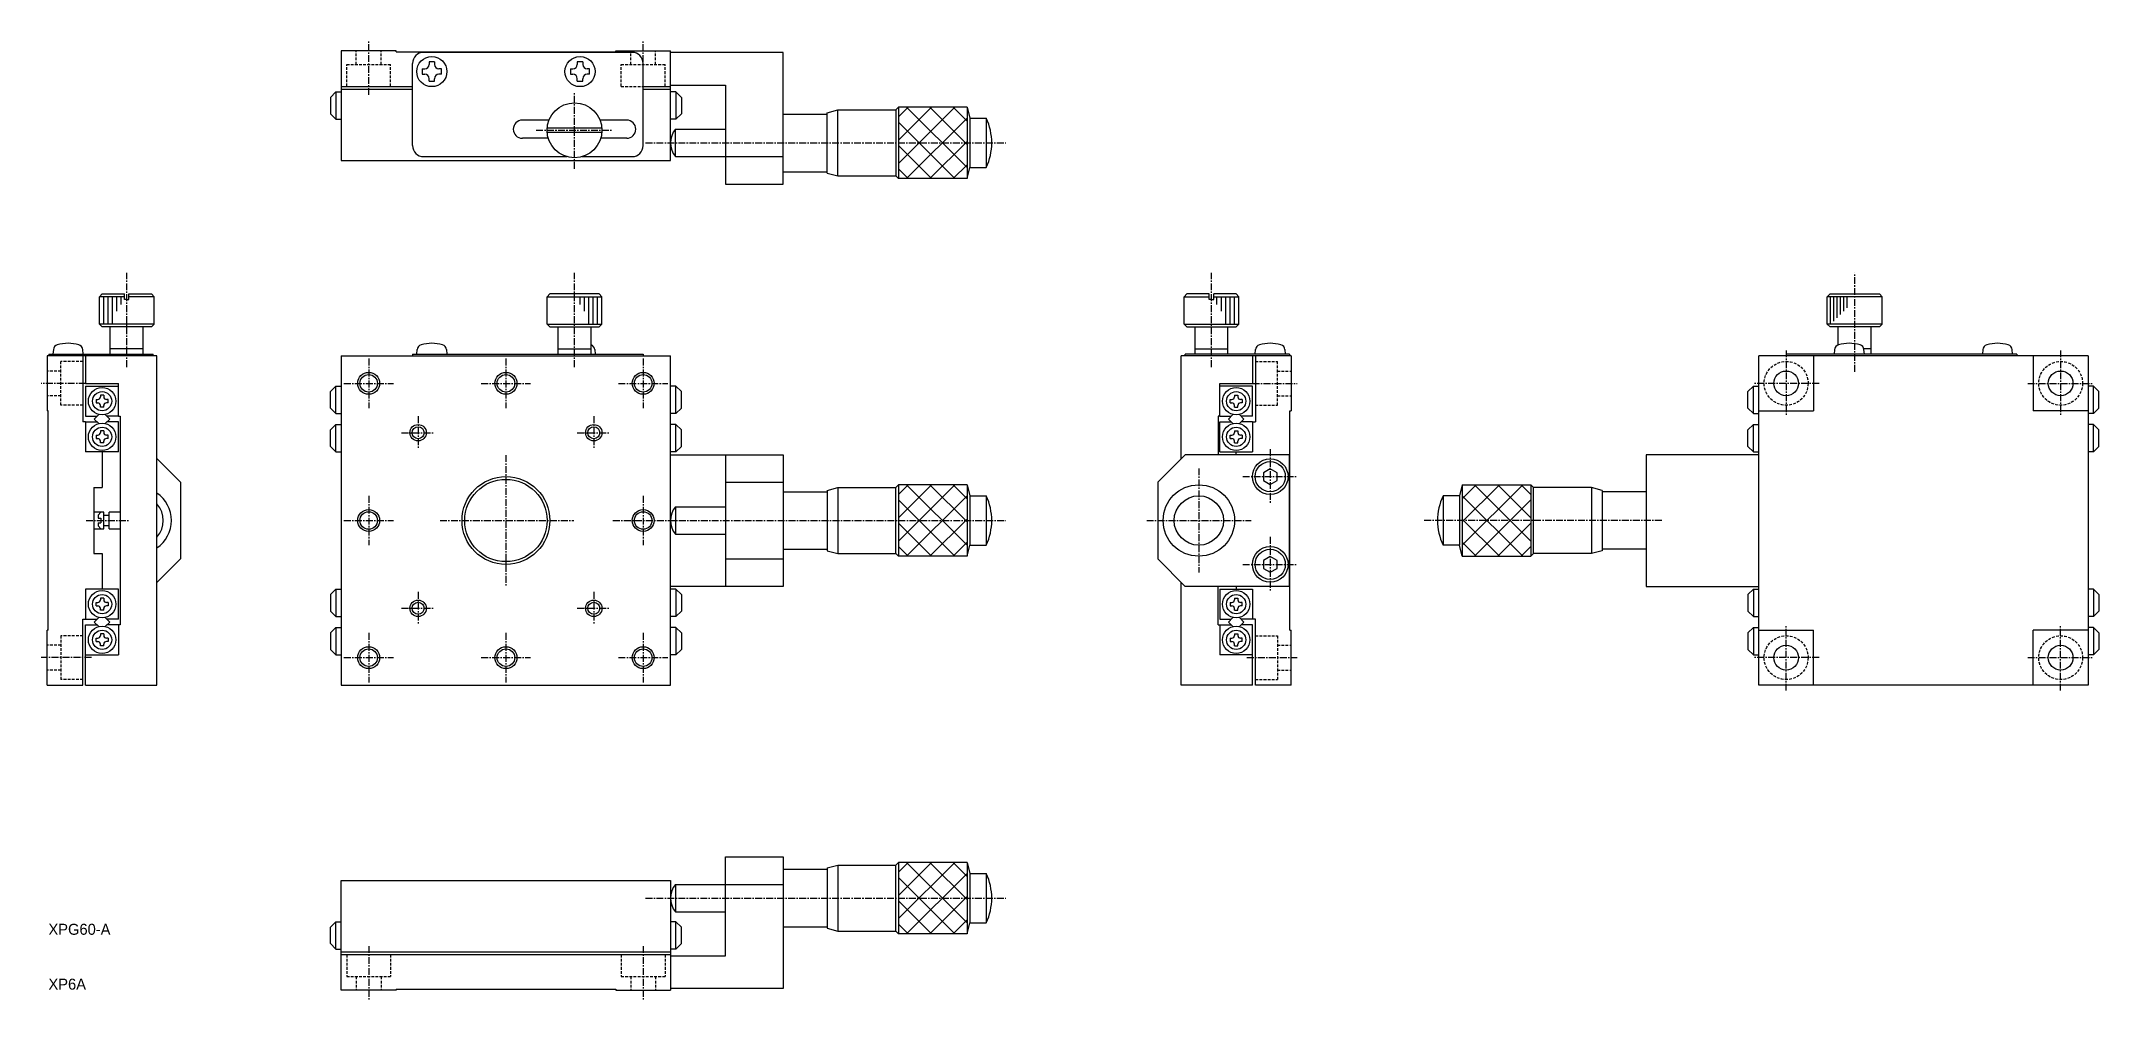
# Model space of a CAD drawing. Extents: x 51 to 426, y 70 to 244.
import ezdxf

# ---------------------------------------------------------------- set-up
doc = ezdxf.new("R2010")
doc.units = 0
doc.linetypes.add('CENTER', pattern=[2, 1.25, -0.25, 0.25, -0.25])
doc.linetypes.add('DASHED', pattern=[0.75, 0.5, -0.25])
doc.layers.get('0').update_dxf_attribs({"linetype": 'CONTINUOUS'})
doc.layers.add('CENTER', color=1, linetype='CENTER')

msp = doc.modelspace()

# ---------------------------------------------------------------- linework, layer by layer
at = {"color": 7, "linetype": 'CONTINUOUS'}
for p, q in [((115.9, 242.57), (105.9, 242.57)), ((105.9, 242.57), (105.9, 222.57)), ((115.9, 242.37), (115.9, 242.57)), ((115.9, 242.37), (155.9, 242.37)), ((118.9, 225.27), (118.9, 240.27)), ((158.9, 242.27), (120.9, 242.27)), ((122.9, 240.52), (121.9, 240.52)), ((121.9, 240.52), (121.9, 240.07)), ((122.9, 240.52), (122.9, 240.07)), ((149.9, 240.52), (148.9, 240.52)), ((148.9, 240.52), (148.9, 240.07)), ((149.9, 240.52), (149.9, 240.07)), ((155.9, 242.57), (165.9, 242.57)), ((155.9, 242.37), (155.9, 242.57)), ((160.9, 225.27), (160.9, 240.27)), ((165.9, 222.57), (165.9, 242.57)), ((186.4, 242.27), (165.9, 242.27)), ((186.4, 218.27), (186.4, 242.27)), ((120.65, 239.27), (121.1, 239.27)), ((120.65, 239.27), (120.65, 238.27)), ((120.65, 238.27), (121.1, 238.27)), ((121.9, 237.02), (121.9, 237.47)), ((121.9, 237.02), (122.9, 237.02)), ((122.9, 237.02), (122.9, 237.47)), ((124.15, 239.27), (123.7, 239.27)), ((124.15, 238.27), (123.7, 238.27)), ((124.15, 238.27), (124.15, 239.27)), ((147.65, 239.27), (148.1, 239.27)), ((147.65, 239.27), (147.65, 238.27)), ((147.65, 238.27), (148.1, 238.27)), ((148.9, 237.02), (148.9, 237.47)), ((148.9, 237.02), (149.9, 237.02)), ((149.9, 237.02), (149.9, 237.47)), ((151.15, 239.27), (150.7, 239.27)), ((151.15, 238.27), (150.7, 238.27)), ((151.15, 238.27), (151.15, 239.27)), ((165.9, 236.27), (175.9, 236.27)), ((175.9, 236.27), (175.9, 218.27)), ((103.94, 234.07), (104.94, 235.07)), ((103.94, 234.07), (103.94, 231.07)), ((104.94, 235.07), (104.94, 230.07)), ((104.94, 235.07), (105.9, 235.07)), ((105.9, 236.07), (118.9, 236.07)), ((105.9, 235.57), (118.9, 235.57)), ((160.9, 236.07), (165.9, 236.07)), ((160.9, 235.57), (165.9, 235.57)), ((166.86, 235.07), (165.9, 235.07)), ((167.86, 234.07), (166.86, 235.07)), ((166.86, 235.07), (166.86, 230.07)), ((167.86, 234.07), (167.86, 231.07)), ((103.94, 231.07), (104.94, 230.07)), ((104.94, 230.07), (105.9, 230.07)), ((143.76, 229.92), (138.9, 229.92)), ((157.9, 229.92), (153.05, 229.92)), ((166.86, 230.07), (165.9, 230.07)), ((167.86, 231.07), (166.86, 230.07)), ((186.4, 231.02), (194.4, 231.02)), ((194.4, 231.27), (196.33, 231.79)), ((194.4, 220.27), (194.4, 231.27)), ((196.33, 231.79), (206.9, 231.79)), ((196.33, 219.76), (196.33, 231.76)), ((207.4, 232.29), (206.9, 231.79)), ((206.9, 231.79), (206.9, 219.76)), ((207.4, 232.29), (207.4, 219.26)), ((219.9, 232.29), (207.4, 232.29)), ((219.9, 232.29), (219.9, 219.26)), ((219.9, 232.29), (220.4, 230.27)), ((220.4, 230.27), (223.4, 230.27)), ((220.4, 230.27), (220.4, 221.27)), ((223.4, 230.27), (223.4, 221.27)), ((143.62, 226.62), (138.9, 226.62)), ((153.39, 228.47), (143.42, 228.47)), ((153.39, 227.67), (143.42, 227.67)), ((157.9, 226.62), (153.19, 226.62)), ((166.78, 223.27), (166.78, 228.27)), ((166.78, 228.27), (175.9, 228.27)), ((105.9, 222.57), (165.9, 222.57)), ((120.9, 223.27), (147, 223.27)), ((149.8, 223.27), (158.9, 223.27)), ((166.78, 223.27), (186.4, 223.27)), ((219.9, 219.26), (220.4, 221.27)), ((220.4, 221.27), (223.4, 221.27)), ((175.9, 218.27), (186.4, 218.27)), ((186.4, 220.52), (194.4, 220.52)), ((194.4, 220.27), (196.33, 219.76)), ((196.33, 219.76), (206.9, 219.76)), ((207.4, 219.26), (206.9, 219.76)), ((219.9, 219.26), (207.4, 219.26)), ((61.84, 197.74), (62.34, 198.24)), ((66.44, 197.74), (61.84, 197.74)), ((61.84, 192.74), (61.84, 197.74)), ((62.34, 198.24), (66.44, 198.24)), ((66.44, 197.24), (66.44, 198.24)), ((66.84, 197.24), (66.44, 197.24)), ((66.84, 197.24), (67.24, 197.24)), ((67.24, 198.24), (71.34, 198.24)), ((67.24, 197.24), (67.24, 198.24)), ((71.84, 197.74), (67.24, 197.74)), ((71.34, 198.24), (71.84, 197.74)), ((71.84, 192.74), (71.84, 197.74)), ((143.9, 198.24), (143.4, 197.74)), ((143.4, 197.74), (153.4, 197.74)), ((143.4, 192.74), (143.4, 197.74)), ((152.9, 198.24), (143.9, 198.24)), ((153.4, 197.74), (152.9, 198.24)), ((153.4, 192.74), (153.4, 197.74)), ((259.92, 198.24), (259.42, 197.74)), ((259.42, 197.74), (264.02, 197.74)), ((259.42, 192.74), (259.42, 197.74)), ((264.02, 198.24), (259.92, 198.24)), ((264.02, 197.24), (264.02, 198.24)), ((264.42, 197.24), (264.02, 197.24)), ((264.42, 197.24), (264.82, 197.24)), ((268.92, 198.24), (264.82, 198.24)), ((264.82, 197.24), (264.82, 198.24)), ((264.82, 197.74), (269.42, 197.74)), ((269.42, 197.74), (268.92, 198.24)), ((269.42, 192.74), (269.42, 197.74)), ((376.6, 197.74), (377.1, 198.24)), ((386.6, 197.74), (376.6, 197.74)), ((376.6, 192.74), (376.6, 197.74)), ((377.1, 198.24), (386.1, 198.24)), ((386.1, 198.24), (386.6, 197.74)), ((386.6, 192.74), (386.6, 197.74)), ((71.84, 192.74), (61.84, 192.74)), ((62.34, 192.24), (61.84, 192.74)), ((71.34, 192.24), (62.34, 192.24)), ((63.84, 187.24), (63.84, 192.24)), ((69.84, 187.24), (69.84, 192.24)), ((71.84, 192.74), (71.34, 192.24)), ((143.4, 192.74), (153.4, 192.74)), ((143.4, 192.74), (143.9, 192.24)), ((143.9, 192.24), (152.9, 192.24)), ((145.4, 187.24), (145.4, 192.24)), ((151.4, 187.24), (151.4, 192.24)), ((152.9, 192.24), (153.4, 192.74)), ((259.42, 192.74), (269.42, 192.74)), ((259.42, 192.74), (259.92, 192.24)), ((259.92, 192.24), (268.92, 192.24)), ((261.42, 187.24), (261.42, 192.24)), ((267.42, 187.24), (267.42, 192.24)), ((268.92, 192.24), (269.42, 192.74)), ((386.6, 192.74), (376.6, 192.74)), ((377.1, 192.24), (376.6, 192.74)), ((386.1, 192.24), (377.1, 192.24)), ((378.6, 188.95), (378.6, 192.24)), ((384.6, 187.24), (384.6, 192.24)), ((386.6, 192.74), (386.1, 192.24)), ((53.46, 188.09), (53.39, 187.24)), ((58.89, 187.24), (58.81, 188.09)), ((69.84, 188.24), (63.84, 188.24)), ((119.65, 187.24), (119.73, 188.09)), ((125.08, 188.09), (125.15, 187.24)), ((145.4, 188.24), (151.4, 188.24)), ((152.08, 188.09), (152.15, 187.24)), ((261.42, 188.24), (267.42, 188.24)), ((272.37, 187.24), (272.45, 188.09)), ((277.8, 188.09), (277.87, 187.24)), ((377.92, 188.09), (377.85, 187.24)), ((384.6, 188.24), (383.26, 188.24)), ((383.35, 187.24), (383.27, 188.09)), ((404.92, 188.09), (404.85, 187.24)), ((410.35, 187.24), (410.27, 188.09)), ((72.34, 186.94), (52.34, 186.94)), ((52.34, 186.94), (52.34, 176.94)), ((52.64, 187.24), (52.64, 186.94)), ((52.64, 187.24), (71.64, 187.24)), ((58.84, 186.94), (58.84, 174.94)), ((59.34, 186.94), (59.34, 181.94)), ((71.64, 186.94), (71.64, 187.24)), ((72.34, 126.94), (72.34, 186.94)), ((105.9, 186.94), (165.9, 186.94)), ((105.9, 186.94), (105.9, 126.94)), ((118.9, 187.24), (118.9, 186.94)), ((118.9, 187.24), (160.9, 187.24)), ((160.9, 187.24), (160.9, 186.94)), ((165.9, 126.94), (165.9, 186.94)), ((278.92, 186.94), (258.92, 186.94)), ((258.92, 168.24), (258.92, 186.94)), ((278.62, 187.24), (259.62, 187.24)), ((259.62, 186.94), (259.62, 187.24)), ((271.92, 186.94), (271.92, 181.94)), ((272.42, 186.94), (272.42, 174.94)), ((278.62, 187.24), (278.62, 186.94)), ((278.92, 186.94), (278.92, 176.94)), ((424.1, 186.94), (364.1, 186.94)), ((364.1, 126.94), (364.1, 186.94)), ((369.1, 187.24), (369.1, 186.94)), ((411.1, 187.24), (369.1, 187.24)), ((374.1, 186.94), (374.1, 176.94)), ((411.1, 187.24), (411.1, 186.94)), ((414.1, 186.94), (414.1, 176.94)), ((424.1, 186.94), (424.1, 126.94)), ((59.34, 181.94), (65.34, 181.94)), ((59.34, 181.44), (59.34, 175.94)), ((59.34, 181.44), (65.34, 181.44)), ((65.34, 175.94), (65.34, 181.94)), ((103.94, 180.44), (104.94, 181.44)), ((103.94, 177.44), (103.94, 180.44)), ((104.94, 176.44), (104.94, 181.44)), ((104.94, 181.44), (105.9, 181.44)), ((166.86, 181.44), (165.9, 181.44)), ((167.86, 180.44), (166.86, 181.44)), ((166.86, 176.44), (166.86, 181.44)), ((167.86, 177.44), (167.86, 180.44)), ((265.92, 181.94), (271.92, 181.94)), ((265.92, 175.94), (265.92, 181.94)), ((271.92, 181.44), (265.92, 181.44)), ((271.92, 175.94), (271.92, 181.44)), ((362.14, 180.44), (363.14, 181.44)), ((362.14, 177.44), (362.14, 180.44)), ((363.14, 176.44), (363.14, 181.44)), ((363.14, 181.44), (364.1, 181.44)), ((425.06, 181.44), (424.1, 181.44)), ((426.06, 180.44), (425.06, 181.44)), ((425.06, 176.44), (425.06, 181.44)), ((426.06, 177.44), (426.06, 180.44)), ((52.54, 176.94), (52.34, 176.94)), ((52.54, 136.94), (52.54, 176.94)), ((61.74, 176.26), (60.92, 175.44)), ((61.24, 178.99), (61.24, 178.39)), ((61.24, 178.99), (61.54, 178.99)), ((61.24, 178.39), (61.54, 178.39)), ((62.64, 179.79), (62.04, 179.79)), ((62.04, 179.79), (62.04, 179.49)), ((62.04, 177.59), (62.04, 177.89)), ((62.64, 177.59), (62.04, 177.59)), ((62.64, 179.79), (62.64, 179.49)), ((62.64, 177.59), (62.64, 177.89)), ((62.93, 176.26), (63.75, 175.44)), ((63.44, 178.99), (63.14, 178.99)), ((63.44, 178.39), (63.14, 178.39)), ((63.44, 178.39), (63.44, 178.99)), ((103.94, 177.44), (104.94, 176.44)), ((104.94, 176.44), (105.9, 176.44)), ((166.86, 176.44), (165.9, 176.44)), ((167.86, 177.44), (166.86, 176.44)), ((268.33, 176.26), (267.51, 175.44)), ((267.82, 178.39), (267.82, 178.99)), ((267.82, 178.99), (268.12, 178.99)), ((267.82, 178.39), (268.12, 178.39)), ((268.62, 179.79), (269.22, 179.79)), ((268.62, 179.79), (268.62, 179.49)), ((268.62, 177.59), (268.62, 177.89)), ((268.62, 177.59), (269.22, 177.59)), ((269.22, 179.79), (269.22, 179.49)), ((269.22, 177.59), (269.22, 177.89)), ((269.52, 176.26), (270.34, 175.44)), ((270.02, 178.99), (269.72, 178.99)), ((270.02, 178.39), (269.72, 178.39)), ((270.02, 178.99), (270.02, 178.39)), ((278.72, 136.94), (278.72, 176.94)), ((278.72, 176.94), (278.92, 176.94)), ((362.14, 177.44), (363.14, 176.44)), ((363.14, 176.44), (364.1, 176.44)), ((364.1, 176.94), (374.1, 176.94)), ((424.1, 176.94), (414.1, 176.94)), ((425.06, 176.44), (424.1, 176.44)), ((426.06, 177.44), (425.06, 176.44)), ((59.34, 174.94), (58.84, 174.94)), ((59.34, 175.94), (61.42, 175.94)), ((59.34, 174.94), (61.42, 174.94)), ((59.34, 174.94), (59.34, 169.44)), ((60.92, 175.44), (61.74, 174.62)), ((61.24, 172.49), (61.24, 171.89)), ((61.24, 172.49), (61.54, 172.49)), ((62.64, 173.29), (62.04, 173.29)), ((62.04, 173.29), (62.04, 172.99)), ((62.64, 173.29), (62.64, 172.99)), ((63.75, 175.44), (62.93, 174.62)), ((63.44, 172.49), (63.14, 172.49)), ((65.34, 175.94), (63.25, 175.94)), ((65.34, 174.94), (63.25, 174.94)), ((63.44, 171.89), (63.44, 172.49)), ((65.34, 175.94), (65.64, 175.94)), ((65.34, 169.44), (65.34, 174.94)), ((65.64, 175.94), (65.64, 137.94)), ((103.94, 173.44), (104.94, 174.44)), ((103.94, 170.44), (103.94, 173.44)), ((104.94, 169.44), (104.94, 174.44)), ((104.94, 174.44), (105.9, 174.44)), ((166.86, 174.44), (165.9, 174.44)), ((167.86, 173.44), (166.86, 174.44)), ((166.86, 169.44), (166.86, 174.44)), ((167.86, 170.44), (167.86, 173.44)), ((265.62, 175.94), (265.62, 168.94)), ((265.92, 175.94), (265.62, 175.94)), ((265.92, 175.94), (268.01, 175.94)), ((265.92, 174.94), (268.01, 174.94)), ((265.92, 169.44), (265.92, 174.94)), ((267.51, 175.44), (268.33, 174.62)), ((267.82, 171.89), (267.82, 172.49)), ((267.82, 172.49), (268.12, 172.49)), ((268.62, 173.29), (269.22, 173.29)), ((268.62, 173.29), (268.62, 172.99)), ((269.22, 173.29), (269.22, 172.99)), ((270.34, 175.44), (269.52, 174.62)), ((270.02, 172.49), (269.72, 172.49)), ((271.92, 175.94), (269.84, 175.94)), ((271.92, 174.94), (269.84, 174.94)), ((270.02, 172.49), (270.02, 171.89)), ((271.92, 174.94), (272.42, 174.94)), ((271.92, 174.94), (271.92, 169.44)), ((362.14, 173.44), (363.14, 174.44)), ((362.14, 170.44), (362.14, 173.44)), ((363.14, 169.44), (363.14, 174.44)), ((363.14, 174.44), (364.1, 174.44)), ((425.06, 174.44), (424.1, 174.44)), ((426.06, 173.44), (425.06, 174.44)), ((425.06, 169.44), (425.06, 174.44)), ((426.06, 170.44), (426.06, 173.44)), ((65.34, 169.44), (59.34, 169.44)), ((61.24, 171.89), (61.54, 171.89)), ((62.04, 171.09), (62.04, 171.39)), ((62.64, 171.09), (62.04, 171.09)), ((62.34, 169.44), (62.34, 162.94)), ((62.64, 171.09), (62.64, 171.39)), ((63.44, 171.89), (63.14, 171.89)), ((103.94, 170.44), (104.94, 169.44)), ((104.94, 169.44), (105.9, 169.44)), ((166.86, 169.44), (165.9, 169.44)), ((165.9, 168.94), (186.4, 168.94)), ((167.86, 170.44), (166.86, 169.44)), ((175.9, 168.94), (175.9, 144.94)), ((186.4, 168.94), (186.4, 144.94)), ((254.62, 163.94), (259.62, 168.94)), ((278.62, 168.94), (259.62, 168.94)), ((265.92, 169.44), (271.92, 169.44)), ((267.82, 171.89), (268.12, 171.89)), ((268.62, 171.09), (268.62, 171.39)), ((268.62, 171.09), (269.22, 171.09)), ((268.92, 168.94), (268.92, 169.44)), ((269.22, 171.09), (269.22, 171.39)), ((270.02, 171.89), (269.72, 171.89)), ((278.62, 144.94), (278.62, 168.94)), ((364.1, 168.94), (343.6, 168.94)), ((343.6, 168.94), (343.6, 144.94)), ((362.14, 170.44), (363.14, 169.44)), ((363.14, 169.44), (364.1, 169.44)), ((425.06, 169.44), (424.1, 169.44)), ((426.06, 170.44), (425.06, 169.44)), ((76.64, 163.94), (72.34, 168.24)), ((275.12, 166.38), (273.87, 165.66)), ((273.87, 165.66), (273.87, 164.22)), ((276.37, 165.66), (275.12, 166.38)), ((276.37, 164.22), (276.37, 165.66)), ((60.84, 162.94), (62.34, 162.94)), ((60.84, 162.94), (60.84, 150.94)), ((76.64, 163.94), (76.64, 149.94)), ((175.9, 163.94), (186.4, 163.94)), ((186.4, 162.19), (194.4, 162.19)), ((194.4, 162.44), (196.33, 162.96)), ((194.4, 162.44), (194.4, 151.44)), ((196.33, 162.96), (196.33, 150.96)), ((196.33, 162.96), (206.9, 162.96)), ((207.4, 163.46), (206.9, 162.96)), ((206.9, 150.92), (206.9, 162.96)), ((207.4, 163.46), (207.4, 150.42)), ((219.9, 163.46), (207.4, 163.46)), ((219.9, 163.46), (219.9, 150.42)), ((219.9, 163.46), (220.4, 161.44)), ((220.4, 161.44), (223.4, 161.44)), ((220.4, 161.44), (220.4, 152.44)), ((223.4, 161.44), (223.4, 152.44)), ((254.62, 163.94), (254.62, 149.94)), ((273.87, 164.22), (275.12, 163.5)), ((275.12, 163.5), (276.37, 164.22)), ((306.6, 161.44), (306.6, 152.44)), ((309.6, 161.44), (306.6, 161.44)), ((310.1, 163.46), (309.6, 161.44)), ((309.6, 161.44), (309.6, 152.44)), ((310.1, 163.46), (310.1, 150.42)), ((310.1, 163.46), (322.6, 163.46)), ((322.6, 163.46), (322.6, 150.42)), ((322.6, 163.46), (323.1, 162.96)), ((323.1, 150.92), (323.1, 162.96)), ((333.67, 162.96), (323.1, 162.96)), ((333.67, 162.96), (333.67, 150.96)), ((335.6, 162.44), (333.67, 162.96)), ((335.6, 162.44), (335.6, 151.44)), ((343.6, 162.19), (335.6, 162.19)), ((62.64, 158.44), (60.84, 158.44)), ((61.64, 157.94), (62.14, 158.44)), ((61.64, 157.94), (61.64, 157.34)), ((62.64, 155.44), (62.64, 158.44)), ((62.64, 157.94), (63.64, 157.94)), ((63.64, 155.44), (63.64, 158.44)), ((65.64, 158.44), (63.64, 158.44)), ((166.78, 159.44), (166.78, 154.44)), ((166.78, 159.44), (175.9, 159.44)), ((60.84, 155.44), (62.64, 155.44)), ((61.64, 157.34), (62.14, 157.34)), ((61.64, 156.54), (61.64, 155.94)), ((61.64, 156.54), (62.14, 156.54)), ((61.64, 155.94), (62.14, 155.44)), ((62.14, 157.34), (62.14, 156.54)), ((63.64, 155.94), (62.64, 155.94)), ((63.64, 155.44), (65.64, 155.44)), ((166.78, 154.44), (175.9, 154.44)), ((60.84, 150.94), (62.34, 150.94)), ((62.34, 150.94), (62.34, 144.44)), ((76.64, 149.94), (72.34, 145.64)), ((175.9, 149.94), (186.4, 149.94)), ((186.4, 151.69), (194.4, 151.69)), ((194.4, 151.44), (196.33, 150.92)), ((196.33, 150.92), (206.9, 150.92)), ((207.4, 150.42), (206.9, 150.92)), ((219.9, 150.42), (207.4, 150.42)), ((219.9, 150.42), (220.4, 152.44)), ((220.4, 152.44), (223.4, 152.44)), ((254.62, 149.94), (259.62, 144.94)), ((275.12, 150.38), (273.87, 149.66)), ((276.37, 149.66), (275.12, 150.38)), ((309.6, 152.44), (306.6, 152.44)), ((310.1, 150.42), (309.6, 152.44)), ((310.1, 150.42), (322.6, 150.42)), ((322.6, 150.42), (323.1, 150.92)), ((333.67, 150.92), (323.1, 150.92)), ((335.6, 151.44), (333.67, 150.92)), ((343.6, 151.69), (335.6, 151.69)), ((273.87, 149.66), (273.87, 148.22)), ((273.87, 148.22), (275.12, 147.5)), ((275.12, 147.5), (276.37, 148.22)), ((276.37, 148.22), (276.37, 149.66)), ((59.34, 144.44), (59.34, 138.94)), ((65.34, 144.44), (59.34, 144.44)), ((62.64, 142.79), (62.04, 142.79)), ((62.04, 142.79), (62.04, 142.49)), ((62.64, 142.79), (62.64, 142.49)), ((65.34, 138.94), (65.34, 144.44)), ((103.94, 143.44), (104.94, 144.44)), ((103.94, 143.44), (103.94, 140.44)), ((104.94, 144.44), (104.94, 139.44)), ((104.94, 144.44), (105.9, 144.44)), ((186.4, 144.94), (165.9, 144.94)), ((166.86, 144.44), (165.9, 144.44)), ((167.86, 143.44), (166.86, 144.44)), ((166.86, 144.44), (166.86, 139.44)), ((167.86, 143.44), (167.86, 140.44)), ((258.92, 126.94), (258.92, 145.64)), ((278.62, 144.94), (259.62, 144.94)), ((265.62, 137.94), (265.62, 144.94)), ((265.92, 144.44), (265.92, 138.94)), ((265.92, 144.44), (271.92, 144.44)), ((268.62, 142.79), (269.22, 142.79)), ((268.62, 142.79), (268.62, 142.49)), ((268.92, 144.94), (268.92, 144.44)), ((269.22, 142.79), (269.22, 142.49)), ((271.92, 144.44), (271.92, 138.94)), ((343.6, 144.94), (364.1, 144.94)), ((362.14, 143.44), (363.14, 144.44)), ((362.14, 143.44), (362.14, 140.44)), ((363.14, 144.44), (363.14, 139.44)), ((363.14, 144.44), (364.1, 144.44)), ((425.06, 144.44), (424.1, 144.44)), ((426.06, 143.44), (425.06, 144.44)), ((425.06, 144.44), (425.06, 139.44)), ((426.06, 143.44), (426.06, 140.44)), ((58.84, 138.94), (59.34, 138.94)), ((58.84, 126.94), (58.84, 138.94)), ((59.34, 138.94), (61.42, 138.94)), ((60.92, 138.44), (61.74, 139.26)), ((61.24, 141.39), (61.24, 141.99)), ((61.24, 141.99), (61.54, 141.99)), ((61.24, 141.39), (61.54, 141.39)), ((62.04, 140.59), (62.04, 140.89)), ((62.64, 140.59), (62.04, 140.59)), ((62.64, 140.59), (62.64, 140.89)), ((63.75, 138.44), (62.93, 139.26)), ((63.44, 141.99), (63.14, 141.99)), ((63.44, 141.39), (63.14, 141.39)), ((65.34, 138.94), (63.25, 138.94)), ((63.44, 141.99), (63.44, 141.39)), ((103.94, 140.44), (104.94, 139.44)), ((104.94, 139.44), (105.9, 139.44)), ((166.86, 139.44), (165.9, 139.44)), ((167.86, 140.44), (166.86, 139.44)), ((265.92, 138.94), (268.01, 138.94)), ((267.51, 138.44), (268.33, 139.26)), ((267.82, 141.99), (267.82, 141.39)), ((267.82, 141.99), (268.12, 141.99)), ((267.82, 141.39), (268.12, 141.39)), ((268.62, 140.59), (268.62, 140.89)), ((268.62, 140.59), (269.22, 140.59)), ((269.22, 140.59), (269.22, 140.89)), ((270.34, 138.44), (269.52, 139.26)), ((270.02, 141.99), (269.72, 141.99)), ((270.02, 141.39), (269.72, 141.39)), ((271.92, 138.94), (269.84, 138.94)), ((270.02, 141.39), (270.02, 141.99)), ((272.42, 138.94), (271.92, 138.94)), ((272.42, 126.94), (272.42, 138.94)), ((362.14, 140.44), (363.14, 139.44)), ((363.14, 139.44), (364.1, 139.44)), ((425.06, 139.44), (424.1, 139.44)), ((426.06, 140.44), (425.06, 139.44)), ((52.34, 126.94), (52.34, 136.94)), ((52.54, 136.94), (52.34, 136.94)), ((59.34, 132.44), (59.34, 137.94)), ((59.34, 137.94), (61.42, 137.94)), ((61.74, 137.62), (60.92, 138.44)), ((61.24, 134.89), (61.24, 135.49)), ((61.24, 135.49), (61.54, 135.49)), ((62.64, 136.29), (62.04, 136.29)), ((62.04, 136.29), (62.04, 135.99)), ((62.64, 136.29), (62.64, 135.99)), ((62.93, 137.62), (63.75, 138.44)), ((63.44, 135.49), (63.14, 135.49)), ((65.34, 137.94), (63.25, 137.94)), ((63.44, 135.49), (63.44, 134.89)), ((65.64, 137.94), (65.34, 137.94)), ((65.34, 137.94), (65.34, 132.44)), ((103.94, 136.44), (104.94, 137.44)), ((103.94, 136.44), (103.94, 133.44)), ((104.94, 137.44), (105.9, 137.44)), ((104.94, 137.44), (104.94, 132.44)), ((166.86, 137.44), (165.9, 137.44)), ((167.86, 136.44), (166.86, 137.44)), ((166.86, 137.44), (166.86, 132.44)), ((167.86, 136.44), (167.86, 133.44)), ((265.62, 137.94), (265.92, 137.94)), ((265.92, 137.94), (268.01, 137.94)), ((265.92, 137.94), (265.92, 132.44)), ((268.33, 137.62), (267.51, 138.44)), ((267.82, 135.49), (267.82, 134.89)), ((267.82, 135.49), (268.12, 135.49)), ((268.62, 136.29), (269.22, 136.29)), ((268.62, 136.29), (268.62, 135.99)), ((269.22, 136.29), (269.22, 135.99)), ((269.52, 137.62), (270.34, 138.44)), ((270.02, 135.49), (269.72, 135.49)), ((271.92, 137.94), (269.84, 137.94)), ((270.02, 134.89), (270.02, 135.49)), ((271.92, 132.44), (271.92, 137.94)), ((278.72, 136.94), (278.92, 136.94)), ((278.92, 126.94), (278.92, 136.94)), ((362.14, 136.44), (363.14, 137.44)), ((362.14, 136.44), (362.14, 133.44)), ((363.14, 137.44), (363.14, 132.44)), ((363.14, 137.44), (364.1, 137.44)), ((364.1, 136.94), (374.1, 136.94)), ((374.1, 126.94), (374.1, 136.94)), ((414.1, 126.94), (414.1, 136.94)), ((424.1, 136.94), (414.1, 136.94)), ((425.06, 137.44), (424.1, 137.44)), ((426.06, 136.44), (425.06, 137.44)), ((425.06, 137.44), (425.06, 132.44)), ((426.06, 136.44), (426.06, 133.44)), ((59.34, 126.94), (59.34, 132.44)), ((59.34, 132.44), (65.34, 132.44)), ((61.24, 134.89), (61.54, 134.89)), ((62.04, 134.09), (62.04, 134.39)), ((62.64, 134.09), (62.04, 134.09)), ((62.64, 134.09), (62.64, 134.39)), ((63.44, 134.89), (63.14, 134.89)), ((103.94, 133.44), (104.94, 132.44)), ((104.94, 132.44), (105.9, 132.44)), ((166.86, 132.44), (165.9, 132.44)), ((167.86, 133.44), (166.86, 132.44)), ((271.92, 132.44), (265.92, 132.44)), ((267.82, 134.89), (268.12, 134.89)), ((268.62, 134.09), (268.62, 134.39)), ((268.62, 134.09), (269.22, 134.09)), ((269.22, 134.09), (269.22, 134.39)), ((270.02, 134.89), (269.72, 134.89)), ((271.92, 126.94), (271.92, 132.44)), ((362.14, 133.44), (363.14, 132.44)), ((363.14, 132.44), (364.1, 132.44)), ((425.06, 132.44), (424.1, 132.44)), ((426.06, 133.44), (425.06, 132.44)), ((52.34, 126.94), (58.84, 126.94)), ((59.34, 126.94), (72.34, 126.94)), ((105.9, 126.94), (165.9, 126.94)), ((271.92, 126.94), (258.92, 126.94)), ((278.92, 126.94), (272.42, 126.94)), ((424.1, 126.94), (364.1, 126.94)), ((175.9, 77.61), (175.9, 95.61)), ((175.9, 95.61), (186.4, 95.61)), ((186.4, 95.61), (186.4, 71.61)), ((194.4, 93.61), (196.33, 94.13)), ((196.33, 94.13), (196.33, 82.13)), ((196.33, 94.13), (206.9, 94.13)), ((207.4, 94.63), (206.9, 94.13)), ((206.9, 82.09), (206.9, 94.13)), ((207.4, 94.63), (207.4, 81.59)), ((219.9, 94.63), (207.4, 94.63)), ((219.9, 94.63), (219.9, 81.59)), ((219.9, 94.63), (220.4, 92.61)), ((105.9, 71.31), (105.9, 91.31)), ((105.9, 91.31), (165.9, 91.31)), ((165.9, 91.31), (165.9, 71.31)), ((166.78, 90.61), (166.78, 85.61)), ((166.78, 90.61), (186.4, 90.61)), ((186.4, 93.36), (194.4, 93.36)), ((194.4, 93.61), (194.4, 82.61)), ((220.4, 92.61), (223.4, 92.61)), ((220.4, 92.61), (220.4, 83.61)), ((223.4, 92.61), (223.4, 83.61)), ((103.94, 82.81), (104.94, 83.81)), ((103.94, 79.81), (103.94, 82.81)), ((104.94, 78.81), (104.94, 83.81)), ((104.94, 83.81), (105.9, 83.81)), ((166.86, 83.81), (165.9, 83.81)), ((166.78, 85.61), (175.9, 85.61)), ((167.86, 82.81), (166.86, 83.81)), ((166.86, 78.81), (166.86, 83.81)), ((167.86, 79.81), (167.86, 82.81)), ((186.4, 82.86), (194.4, 82.86)), ((194.4, 82.61), (196.33, 82.09)), ((219.9, 81.59), (220.4, 83.61)), ((220.4, 83.61), (223.4, 83.61)), ((103.94, 79.81), (104.94, 78.81)), ((104.94, 78.81), (105.9, 78.81)), ((166.86, 78.81), (165.9, 78.81)), ((167.86, 79.81), (166.86, 78.81)), ((196.33, 82.09), (206.9, 82.09)), ((207.4, 81.59), (206.9, 82.09)), ((219.9, 81.59), (207.4, 81.59)), ((105.9, 78.31), (165.9, 78.31)), ((105.9, 77.81), (165.9, 77.81)), ((165.9, 77.61), (175.9, 77.61)), ((115.9, 71.31), (105.9, 71.31)), ((115.9, 71.51), (155.9, 71.51)), ((115.9, 71.51), (115.9, 71.31)), ((155.9, 71.51), (155.9, 71.31)), ((155.9, 71.31), (165.9, 71.31)), ((186.4, 71.61), (165.9, 71.61))]:
    msp.add_line(p, q, dxfattribs=at)
at = {"color": 3, "linetype": 'DASHED'}
for p, q in [((106.9, 240.07), (114.9, 240.07)), ((106.9, 236.07), (106.9, 240.07)), ((108.65, 240.07), (108.65, 242.57)), ((113.15, 240.07), (113.15, 242.57)), ((114.9, 236.07), (114.9, 240.07)), ((156.9, 240.07), (164.9, 240.07)), ((156.9, 236.07), (156.9, 240.07)), ((158.65, 240.07), (158.65, 242.57)), ((163.15, 240.07), (163.15, 242.57)), ((164.9, 236.07), (164.9, 240.07)), ((156.9, 236.07), (160.9, 236.07)), ((54.84, 184.19), (52.34, 184.19)), ((54.84, 177.94), (54.84, 185.94)), ((58.84, 185.94), (54.84, 185.94)), ((272.42, 185.94), (276.42, 185.94)), ((276.42, 177.94), (276.42, 185.94)), ((276.42, 184.19), (278.92, 184.19)), ((54.84, 179.69), (52.34, 179.69)), ((58.84, 177.94), (54.84, 177.94)), ((272.42, 177.94), (276.42, 177.94)), ((276.42, 179.69), (278.92, 179.69)), ((54.84, 135.94), (54.84, 127.94)), ((58.84, 135.94), (54.84, 135.94)), ((272.42, 135.94), (276.42, 135.94)), ((276.42, 135.94), (276.42, 127.94)), ((54.84, 134.19), (52.34, 134.19)), ((276.42, 134.19), (278.92, 134.19)), ((54.84, 129.69), (52.34, 129.69)), ((58.84, 127.94), (54.84, 127.94)), ((272.42, 127.94), (276.42, 127.94)), ((276.42, 129.69), (278.92, 129.69)), ((106.9, 77.81), (106.9, 73.81)), ((114.9, 77.81), (114.9, 73.81)), ((156.9, 77.81), (156.9, 73.81)), ((164.9, 77.81), (164.9, 73.81)), ((106.9, 73.81), (114.9, 73.81)), ((108.65, 73.81), (108.65, 71.31)), ((113.15, 73.81), (113.15, 71.31)), ((156.9, 73.81), (164.9, 73.81)), ((158.65, 73.81), (158.65, 71.31)), ((163.15, 73.81), (163.15, 71.31))]:
    msp.add_line(p, q, dxfattribs=at)
at = {"color": 3, "linetype": 'CONTINUOUS'}
for p, q in [((207.4, 230.52), (209.18, 232.29)), ((207.4, 226.27), (213.42, 232.29)), ((207.4, 222.03), (217.66, 232.29)), ((217.66, 219.26), (207.4, 229.52)), ((219.9, 221.26), (208.87, 232.29)), ((208.87, 219.26), (219.9, 230.29)), ((219.9, 225.5), (213.11, 232.29)), ((219.9, 229.74), (217.36, 232.29)), ((213.42, 219.26), (207.4, 225.27)), ((213.11, 219.26), (219.9, 226.05)), ((217.36, 219.26), (219.9, 221.8)), ((209.18, 219.26), (207.4, 221.03)), ((62.64, 192.74), (62.64, 197.74)), ((63.44, 192.74), (63.44, 197.74)), ((64.24, 192.74), (64.24, 197.74)), ((65.04, 195.11), (65.04, 197.74)), ((65.84, 196.34), (65.84, 197.74)), ((149.4, 196.34), (149.4, 197.74)), ((150.2, 195.11), (150.2, 197.74)), ((151, 192.74), (151, 197.74)), ((151.8, 192.74), (151.8, 197.74)), ((152.6, 192.74), (152.6, 197.74)), ((265.42, 196.34), (265.42, 197.74)), ((266.22, 195.11), (266.22, 197.74)), ((267.02, 192.74), (267.02, 197.74)), ((267.82, 192.74), (267.82, 197.74)), ((268.62, 192.74), (268.62, 197.74)), ((377.2, 192.74), (377.2, 197.74)), ((377.8, 193.28), (377.8, 197.74)), ((378.4, 193.88), (378.4, 197.74)), ((379, 194.48), (379, 197.74)), ((379.6, 195.1), (379.6, 197.74)), ((380.2, 195.72), (380.2, 197.74)), ((207.4, 161.68), (209.18, 163.46)), ((207.4, 157.44), (213.42, 163.46)), ((207.4, 153.2), (217.66, 163.46)), ((219.9, 152.43), (208.87, 163.46)), ((208.87, 150.42), (219.9, 161.46)), ((219.9, 156.67), (213.11, 163.46)), ((219.9, 160.91), (217.36, 163.46)), ((310.1, 160.91), (312.65, 163.46)), ((310.1, 156.67), (316.89, 163.46)), ((310.1, 152.43), (321.13, 163.46)), ((321.13, 150.42), (310.1, 161.46)), ((322.6, 153.2), (312.34, 163.46)), ((322.6, 157.44), (316.58, 163.46)), ((322.6, 161.68), (320.82, 163.46)), ((217.66, 150.42), (207.4, 160.68)), ((312.34, 150.42), (322.6, 160.68)), ((213.42, 150.42), (207.4, 156.44)), ((213.11, 150.42), (219.9, 157.21)), ((316.89, 150.42), (310.1, 157.21)), ((316.58, 150.42), (322.6, 156.44)), ((209.18, 150.42), (207.4, 152.2)), ((217.36, 150.42), (219.9, 152.97)), ((312.65, 150.42), (310.1, 152.97)), ((320.82, 150.42), (322.6, 152.2)), ((207.4, 92.85), (209.18, 94.63)), ((207.4, 88.61), (213.42, 94.63)), ((207.4, 84.37), (217.66, 94.63)), ((219.9, 83.59), (208.87, 94.63)), ((219.9, 87.84), (213.11, 94.63)), ((219.9, 92.08), (217.36, 94.63)), ((217.66, 81.59), (207.4, 91.85)), ((208.87, 81.59), (219.9, 92.62)), ((213.42, 81.59), (207.4, 87.61)), ((213.11, 81.59), (219.9, 88.38)), ((209.18, 81.59), (207.4, 83.37)), ((217.36, 81.59), (219.9, 84.14))]:
    msp.add_line(p, q, dxfattribs=at)
at = {"color": 7, "linetype": 'CONTINUOUS'}
for centre, radius in [((122.4, 238.77), 2.75), ((149.4, 238.77), 2.75), ((148.4, 228.07), 5), ((369.1, 181.94), 2.25), ((419.1, 181.94), 2.25), ((62.34, 178.69), 2.5), ((62.34, 178.69), 1.75), ((110.9, 181.94), 1.6), ((135.9, 181.94), 1.6), ((160.9, 181.94), 1.6), ((268.92, 178.69), 2.5), ((268.92, 178.69), 1.75), ((62.34, 172.19), 2.5), ((62.34, 172.19), 1.75), ((119.9, 172.94), 1.1), ((151.9, 172.94), 1.1), ((268.92, 172.19), 2.5), ((268.92, 172.19), 1.75), ((275.12, 164.94), 3.25), ((275.12, 164.94), 2.75), ((135.9, 156.94), 7.5), ((262.12, 156.94), 6.5), ((262.12, 156.94), 4.5), ((110.9, 156.94), 1.6), ((160.9, 156.94), 1.6), ((275.12, 148.94), 3.25), ((275.12, 148.94), 2.75), ((62.34, 141.69), 2.5), ((62.34, 141.69), 1.75), ((268.92, 141.69), 2.5), ((268.92, 141.69), 1.75), ((119.9, 140.94), 1.1), ((151.9, 140.94), 1.1), ((62.34, 135.19), 2.5), ((62.34, 135.19), 1.75), ((268.92, 135.19), 2.5), ((268.92, 135.19), 1.75), ((110.9, 131.94), 1.6), ((135.9, 131.94), 1.6), ((160.9, 131.94), 1.6), ((369.1, 131.94), 2.25), ((419.1, 131.94), 2.25)]:
    msp.add_circle(centre, radius, dxfattribs=at)
at = {"color": 3, "linetype": 'CONTINUOUS'}
for centre, radius in [((110.9, 181.94), 2), ((135.9, 181.94), 2), ((160.9, 181.94), 2), ((119.9, 172.94), 1.5), ((151.9, 172.94), 1.5), ((135.9, 156.94), 8), ((110.9, 156.94), 2), ((160.9, 156.94), 2), ((119.9, 140.94), 1.5), ((151.9, 140.94), 1.5), ((110.9, 131.94), 2), ((135.9, 131.94), 2), ((160.9, 131.94), 2)]:
    msp.add_circle(centre, radius, dxfattribs=at)
at = {"color": 3, "linetype": 'DASHED'}
for centre in [(369.1, 181.94), (419.1, 181.94), (369.1, 131.94), (419.1, 131.94)]:
    msp.add_circle(centre, 4, dxfattribs=at)
at = {"color": 7, "linetype": 'CONTINUOUS'}
for centre, radius, start, end in [((120.9, 240.27), 2, 90, 180), ((121.1, 240.07), 0.8, 270, 0), ((123.7, 240.07), 0.8, 180, 270), ((148.1, 240.07), 0.8, 270, 0), ((150.7, 240.07), 0.8, 180, 270), ((158.9, 240.27), 2, 0, 90), ((121.1, 237.47), 0.8, 0, 90), ((123.7, 237.47), 0.8, 90, 180), ((148.1, 237.47), 0.8, 0, 90), ((150.7, 237.47), 0.8, 90, 180), ((138.9, 228.27), 1.65, 90, 270), ((157.9, 228.27), 1.65, 270, 90), ((213.78, 225.77), 10.62, 334.9423, 25.0577), ((120.9, 225.27), 2, 180, 270), ((158.9, 225.27), 2, 270, 0), ((169.9, 225.77), 4, 141.3178, 218.7225), ((54.46, 188), 1, 106.257, 175), ((56.14, 182.24), 7, 73.743, 106.257), ((57.82, 188), 1, 5, 73.743), ((120.72, 188), 1, 106.257, 175), ((122.4, 182.24), 7, 73.743, 106.257), ((124.08, 188), 1, 5, 73.743), ((151.08, 188), 1, 5, 71.3178), ((273.44, 188), 1, 106.257, 175), ((275.12, 182.24), 7, 73.743, 106.257), ((276.8, 188), 1, 5, 73.743), ((378.92, 188), 1, 106.257, 175), ((380.6, 182.24), 7, 73.743, 106.257), ((382.28, 188), 1, 5, 73.743), ((405.92, 188), 1, 106.257, 175), ((407.6, 182.24), 7, 73.743, 106.257), ((409.28, 188), 1, 5, 73.743), ((61.54, 179.49), 0.5, 270, 0), ((61.54, 177.89), 0.5, 0, 90), ((63.14, 179.49), 0.5, 180, 270), ((63.14, 177.89), 0.5, 90, 180), ((268.12, 179.49), 0.5, 270, 0), ((268.12, 177.89), 0.5, 0, 90), ((269.72, 179.49), 0.5, 180, 270), ((269.72, 177.89), 0.5, 90, 180), ((61.54, 172.99), 0.5, 270, 0), ((63.14, 172.99), 0.5, 180, 270), ((268.12, 172.99), 0.5, 270, 0), ((269.72, 172.99), 0.5, 180, 270), ((61.54, 171.39), 0.5, 0, 90), ((63.14, 171.39), 0.5, 90, 180), ((268.12, 171.39), 0.5, 0, 90), ((269.72, 171.39), 0.5, 90, 180), ((68.99, 156.94), 6, 303.8835, 56.1165), ((213.78, 156.94), 10.62, 334.9423, 25.0577), ((316.22, 156.94), 10.62, 154.9423, 205.0577), ((68.99, 156.94), 4.5, 318.0168, 41.9832), ((169.9, 156.94), 4, 141.2775, 218.6822), ((61.54, 142.49), 0.5, 270, 0), ((63.14, 142.49), 0.5, 180, 270), ((268.12, 142.49), 0.5, 270, 0), ((269.72, 142.49), 0.5, 180, 270), ((61.54, 140.89), 0.5, 0, 90), ((63.14, 140.89), 0.5, 90, 180), ((268.12, 140.89), 0.5, 0, 90), ((269.72, 140.89), 0.5, 90, 180), ((61.54, 135.99), 0.5, 270, 0), ((63.14, 135.99), 0.5, 180, 270), ((268.12, 135.99), 0.5, 270, 0), ((269.72, 135.99), 0.5, 180, 270), ((61.54, 134.39), 0.5, 0, 90), ((63.14, 134.39), 0.5, 90, 180), ((268.12, 134.39), 0.5, 0, 90), ((269.72, 134.39), 0.5, 90, 180), ((169.9, 88.11), 4, 141.2775, 218.6822), ((213.78, 88.11), 10.62, 334.9423, 25.0577)]:
    msp.add_arc(centre, radius, start, end, dxfattribs=at)
at = {"layer": 'CENTER', "color": 1, "linetype": 'CENTER'}
for p, q in [((110.9, 234.52), (110.9, 244.32)), ((160.9, 234.52), (160.9, 244.32)), ((148.4, 221.07), (148.4, 235.07)), ((141.4, 228.07), (155.4, 228.07)), ((161.32, 225.77), (226.97, 225.77)), ((66.84, 184.92), (66.84, 202.11)), ((148.4, 184.92), (148.4, 202.11)), ((264.42, 184.92), (264.42, 202.11)), ((381.6, 184.06), (381.6, 202.11)), ((369.1, 187.94), (369.1, 175.94)), ((419.1, 187.94), (419.1, 175.94)), ((110.9, 186.44), (110.9, 177.44)), ((135.9, 186.44), (135.9, 177.44)), ((160.9, 186.44), (160.9, 177.44)), ((59.34, 181.94), (51.24, 181.94)), ((106.4, 181.94), (115.4, 181.94)), ((131.4, 181.94), (140.4, 181.94)), ((156.4, 181.94), (165.4, 181.94)), ((271.92, 181.94), (280.02, 181.94)), ((375.1, 181.94), (363.1, 181.94)), ((413.1, 181.94), (425.1, 181.94)), ((116.9, 172.94), (122.9, 172.94)), ((119.9, 175.94), (119.9, 169.94)), ((148.9, 172.94), (154.9, 172.94)), ((151.9, 175.94), (151.9, 169.94)), ((135.9, 168.86), (135.9, 144.94)), ((275.12, 169.94), (275.12, 159.94)), ((262.12, 166.44), (262.12, 147.44)), ((270.12, 164.94), (280.12, 164.94)), ((110.9, 161.44), (110.9, 152.44)), ((160.9, 161.44), (160.9, 152.44)), ((59.41, 156.94), (67.13, 156.94)), ((106.4, 156.94), (115.4, 156.94)), ((123.9, 156.94), (148.28, 156.94)), ((155.4, 156.94), (226.97, 156.94)), ((252.62, 156.94), (271.62, 156.94)), ((275.12, 153.94), (275.12, 143.94)), ((346.44, 156.94), (303.03, 156.94)), ((270.12, 148.94), (280.12, 148.94)), ((119.9, 143.94), (119.9, 137.94)), ((151.9, 143.94), (151.9, 137.94)), ((116.9, 140.94), (122.9, 140.94)), ((148.9, 140.94), (154.9, 140.94)), ((110.9, 136.44), (110.9, 127.44)), ((135.9, 136.44), (135.9, 127.44)), ((160.9, 136.44), (160.9, 127.44)), ((369.1, 125.94), (369.1, 137.94)), ((419.1, 125.94), (419.1, 137.94)), ((60.39, 131.94), (51.24, 131.94)), ((106.4, 131.94), (115.4, 131.94)), ((131.4, 131.94), (140.4, 131.94)), ((156.4, 131.94), (165.4, 131.94)), ((270.87, 131.94), (280.02, 131.94)), ((375.1, 131.94), (363.1, 131.94)), ((413.1, 131.94), (425.1, 131.94)), ((161.32, 88.11), (226.97, 88.11)), ((110.9, 79.37), (110.9, 69.56)), ((160.9, 79.37), (160.9, 69.56))]:
    msp.add_line(p, q, dxfattribs=at)

# ---------------------------------------------------------------- texts
for s, p in [('XPG60-A', (52.57, 81.43)), ('XP6A', (52.57, 71.43))]:
    msp.add_text(s, height=2).set_placement(p)

doc.saveas('drawing.dxf')
